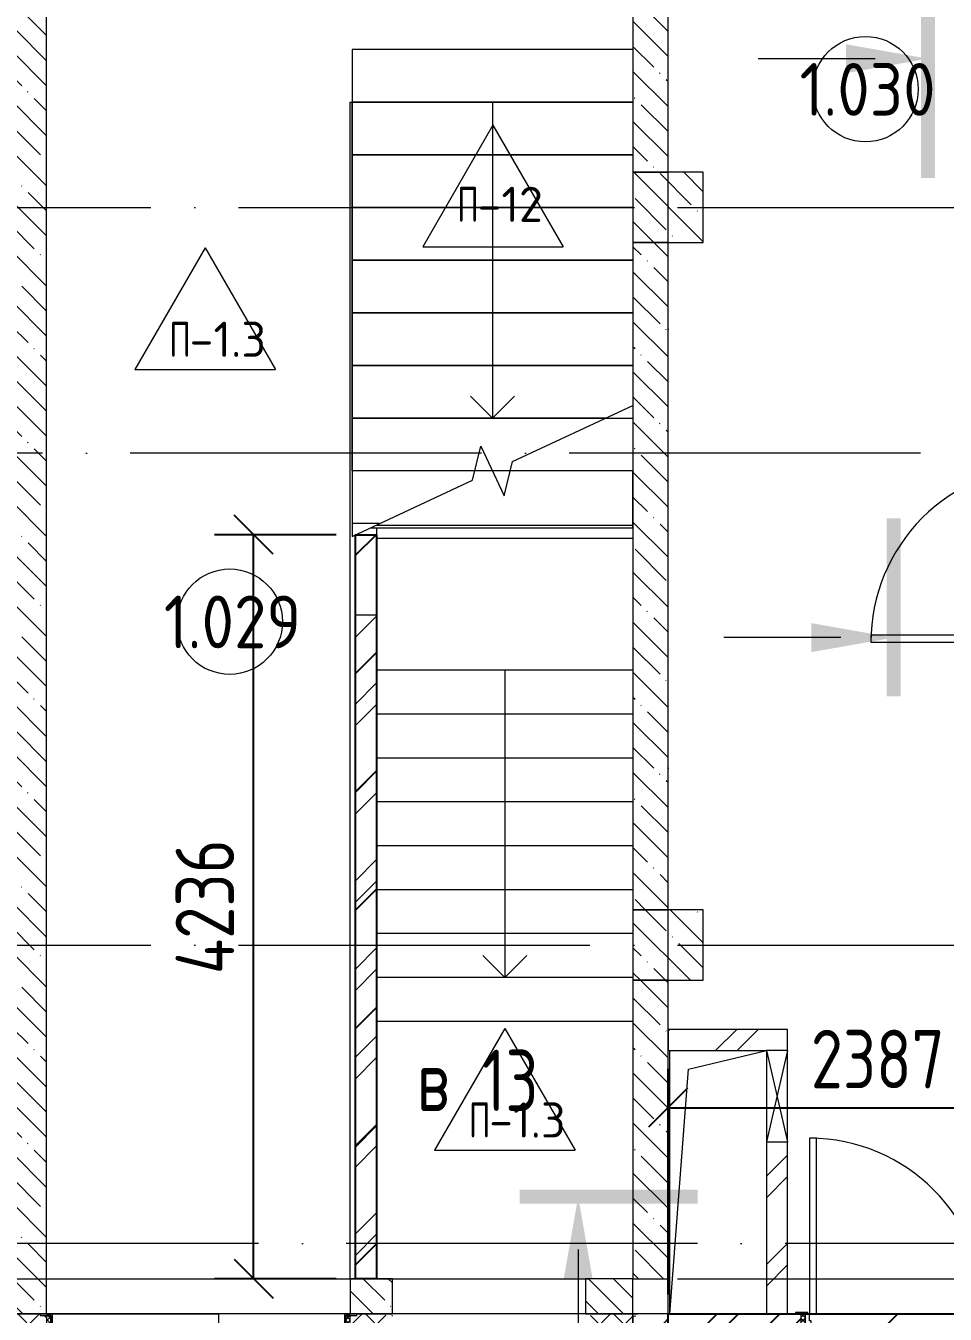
# Model space of a CAD drawing. Header units: millimetres. Extents: x -68946 to 690821, y -552984 to 293768.
# Drawn here: x 113529 to 118766, y 26223 to 33559 of the extents above; entities that cross this region are included whole.
import ezdxf

# ---------------------------------------------------------------- set-up
doc = ezdxf.new("R2010")
doc.units = ezdxf.units.MM
doc.linetypes.add('ADSK_Линия сетки', pattern=[2500, 2000, -250, 0, -250])
doc.linetypes.add('ADSK_Скрыто', pattern=[600, 300, -300])
doc.layers.get('Defpoints').update_dxf_attribs({"color": 250})
for name, color, linetype, lineweight in [('0) блоки', 250, 'Continuous', 25), ('A-AREA-____-IDEN', 250, 'Continuous', 9), ('A-DETL-GENF-OTLN', 250, 'Continuous', 5), ('A-DOOR-____-MCUT', 250, 'Continuous', 5), ('A-DOOR-____-OTLN', 250, 'Continuous', 5), ('A-DOOR-FRAM-MCUT', 250, 'Continuous', 5), ('A-DOOR-FRAM-OTLN', 250, 'Continuous', 5), ('A-FLOR-____-IDEN', 250, 'Continuous', 9), ('A-FLOR-____-OTLN', 250, 'Continuous', 9), ('A-GLAZ-____-OTLN', 250, 'Continuous', 5), ('A-ROOF-___-IDEN', 250, 'Continuous', 9), ('A-ROOF-____-MCUT', 250, 'Continuous', 9), ('A-ROOF-____-OTLN', 250, 'Continuous', 5), ('A-ROOF-FNSH-MCUT', 250, 'Continuous', 9), ('A-WALL-____-MCUT', 250, 'Continuous', 13), ('A-WALL-____-OTLN', 250, 'Continuous', 9), ('A-WALL-____-PATT', 250, 'Continuous', 13), ('G-____-____-SYMB', 250, 'ADSK_Скрыто', 9), ('I-WALL-____-OTLN', 250, 'Continuous', 9), ('S-COLS-____-MCUT', 250, 'Continuous', 25), ('S-COLS-____-OTLN', 250, 'Continuous', 9), ('S-GRID-____-OTLN', 250, 'Continuous', 9), ('S-STRS-____-MBND', 250, 'Continuous', 5), ('S-STRS-____-OTLN', 250, 'Continuous', 5)]:
    doc.layers.add(name, color=color, linetype=linetype, lineweight=lineweight)
doc.styles.add('GOST Common_2', font='', dxfattribs={"width": 0.8, "height": 350})
doc.styles.add('ISOCPEUR_1', font='isocpeur.ttf', dxfattribs={"width": 0.9, "height": 250})
doc.styles.add('ISOCPEUR_2', font='isocpeur.ttf', dxfattribs={"height": 160})
doc.styles.get("Standard").update_dxf_attribs({"font": 'ГОСТ тип А.ttf'})
doc.styles.get('GOST Common_2').set_extended_font_data('GOST Common')
doc.dimstyles.new('А3', dxfattribs={"dimtxt": 333, "dimasz": 222, "dimexe": 222, "dimexo": 111, "dimgap": 111, "dimtad": 1, "dimtoh": 1, "dimdec": 0, "dimrnd": 0.0015, "dimzin": 0, "dimdsep": 46, "dimtxsty": 'Standard', "dimblk": 'OBLIQUE', "dimcen": 0, "dimclrd": 7, "dimclre": 7, "dimclrt": 7, "dimadec": 0, "dimazin": 0, "dimtfac": 1, "dimtdec": 0, "dimtofl": 0, "dimtmove": 0, "dimatfit": 3, "dimfxl": 1, "dimtolj": 1, "dimtzin": 0, "dimarcsym": 0})
pattern_1 = [(45, (12287.9, -0.0006), (-251.4472, 251.4472), []), (45, (12287.9, 381), (-251.4472, 251.4472), [])]
pattern_2 = [(135, (1751.41, 124.685), (-14.14214, -14.14214), []), (225, (1751.41, 124.685), (14.14214, -14.14214), [])]
pattern_3 = [(45, (-371.384, 124.685), (-14.1421, 14.1421), []), (135, (-371.384, 124.685), (-14.1421, -14.1421), [])]
pattern_4 = [(135, (12287.91, -0.0006), (-142.5612, -142.5612), []), (135, (12430.48, -0.0006), (-142.5612, -142.5612), [252.016, -50.403, 3.353, -47.05])]

# ---------------------------------------------------------------- blocks, each defined once
blk = doc.blocks.new('Разрез - Номер вида сзади_3_5 мм-32550532-АР1_Кладочный план 1 этажа С2и3')
at = {"layer": 'G-____-____-SYMB', "linetype": 'Continuous'}
for points in [[(9.798, 0.404), (9.798, -0.394), (-0.333, -0.394), (-0.333, 0.404)], [(2.176, -4.675), (3, 0), (3.824, -4.675)]]:
    blk.add_hatch(color=256, dxfattribs=at).paths.add_polyline_path(points)
at = {"layer": 'G-____-____-SYMB', "linetype": 'Continuous', "lineweight": 20}
blk.add_line((3, -3), (3, -9.663), dxfattribs=at)
blk = doc.blocks.new('Разрез - Номер вида спереди_3_5 мм-32550530-АР1_Кладочный план 1 этажа С2и3')
at = {"layer": 'G-____-____-SYMB', "linetype": 'Continuous'}
for points in [[(9.798, 0.404), (9.798, -0.394), (-0.333, -0.394), (-0.333, 0.404)], [(2.176, -4.675), (3, 0), (3.824, -4.675)]]:
    blk.add_hatch(color=256, dxfattribs=at).paths.add_polyline_path(points)
at = {"layer": 'G-____-____-SYMB', "linetype": 'Continuous', "lineweight": 20}
blk.add_line((3, -3), (3, -9.663), dxfattribs=at)
blk = doc.blocks.new('Дверь_СКБ_1Ст_Внутренняя - Д-8п_1100x2100h_Кабинет директора_ Канцелярия_ Бухгалтерия_ Кабинеты заместителей директора_ Кабинет организатора внеклассной и внешкольной работы-41870816-АР1_Маркировочный план 1 этажа С2и3')
at = {"layer": 'A-DOOR-____-OTLN'}
h = blk.add_hatch(dxfattribs=at)
h.set_pattern_fill('FP_12', color=256, style=0, pattern_type=2)
h.set_pattern_definition(pattern_2)
h.paths.add_polyline_path([(537.5, 60), (537.5, -60), (562.5, -60), (562.5, 60)])
at = {"layer": 'A-DOOR-FRAM-OTLN'}
h = blk.add_hatch(dxfattribs=at)
h.set_pattern_fill('FP_13', color=256, style=0, pattern_type=2)
h.set_pattern_definition(pattern_3)
h.paths.add_polyline_path([(-537.5, -60), (-512.5, -60), (-512.5, 60), (-537.5, 60)])
at = {"layer": 'A-DOOR-____-MCUT'}
for p, q in [((-487.5, 1060), (-487.5, 60)), ((-447.5, 1060), (-487.5, 1060)), ((-447.5, 60), (-447.5, 1060)), ((-487.5, 60), (-447.5, 60))]:
    blk.add_line(p, q, dxfattribs=at)
at = {"layer": 'A-DOOR-____-OTLN'}
blk.add_arc((-487.5, 60), 1000, 360, 90, dxfattribs=at)
at = {"layer": 'A-DOOR-FRAM-MCUT'}
for p, q in [((-497.5, 68), (-567.5, 68)), ((-567.5, 68), (-567.5, 60)), ((-567.5, 60), (-497.5, 60)), ((-512.5, 60), (-537.5, 60)), ((-537.5, 60), (-537.5, -60)), ((-487.5, 60), (-512.5, 60)), ((-512.5, 60), (-512.5, -20)), ((-512.5, -60), (-512.5, 60)), ((-497.5, 60), (-512.5, 60)), ((-512.5, 60), (-512.5, 59)), ((-512.5, 59), (-497.5, 59)), ((-497.5, 60), (-497.5, 68)), ((-497.5, 59), (-497.5, 60)), ((-487.5, 20), (-487.5, 60)), ((-477.5, 20), (-487.5, 20)), ((-477.5, -20), (-477.5, 20)), ((512.5, 20), (502.5, 20)), ((502.5, 20), (502.5, -20)), ((512.5, 60), (512.5, 20)), ((537.5, 60), (512.5, 60)), ((592.5, 68), (522.5, 68)), ((522.5, 68), (522.5, 60)), ((537.5, 60), (522.5, 60)), ((522.5, 60), (522.5, 59)), ((522.5, 60), (592.5, 60)), ((522.5, 59), (537.5, 59)), ((537.5, -20), (537.5, 60)), ((562.5, 60), (537.5, 60)), ((537.5, 60), (537.5, -60)), ((537.5, 59), (537.5, 60)), ((562.5, -60), (562.5, 60)), ((592.5, 60), (592.5, 68)), ((-497.5, -60), (-567.5, -60)), ((-567.5, -60), (-567.5, -68)), ((-567.5, -68), (-497.5, -68)), ((-537.5, -60), (-512.5, -60)), ((-512.5, -20), (-477.5, -20)), ((-497.5, -20), (-512.5, -20)), ((-512.5, -20), (-512.5, -60)), ((-512.5, -60), (-497.5, -60)), ((-497.5, -60), (-497.5, -20)), ((-497.5, -68), (-497.5, -60)), ((502.5, -20), (537.5, -20)), ((537.5, -20), (522.5, -20)), ((522.5, -20), (522.5, -60)), ((522.5, -60), (537.5, -60)), ((592.5, -60), (522.5, -60)), ((522.5, -60), (522.5, -68)), ((522.5, -68), (592.5, -68)), ((537.5, -60), (537.5, -20)), ((537.5, -60), (562.5, -60)), ((592.5, -68), (592.5, -60))]:
    blk.add_line(p, q, dxfattribs=at)
blk = doc.blocks.new('Дверь_СКБ_1Ст_Внутренняя - Д-8п_1100x2100h_Кабинет директора_ Канцелярия_ Бухгалтерия_ Кабинеты заместителей директора_ Кабинет организатора внеклассной и внешкольной работы-V9-АР1_Маркировочный план 1 этажа С2и3')
at = {"layer": 'A-DOOR-____-OTLN'}
h = blk.add_hatch(dxfattribs=at)
h.set_pattern_fill('FP_12', color=256, style=0, pattern_type=2)
h.set_pattern_definition(pattern_2)
h.paths.add_polyline_path([(537.5, -60), (562.5, -60), (562.5, 60), (537.5, 60), (537.5, 57.3)])
at = {"layer": 'A-DOOR-FRAM-OTLN'}
h = blk.add_hatch(dxfattribs=at)
h.set_pattern_fill('FP_13', color=256, style=0, pattern_type=2)
h.set_pattern_definition(pattern_3)
h.paths.add_polyline_path([(-537.5, -60), (-512.5, -60), (-512.5, 60), (-537.5, 60)])
at = {"layer": 'A-DOOR-____-MCUT'}
for p, q in [((-487.5, 1060), (-487.5, 60)), ((-447.5, 1060), (-487.5, 1060)), ((-447.5, 60), (-447.5, 1060)), ((-487.5, 60), (-447.5, 60))]:
    blk.add_line(p, q, dxfattribs=at)
at = {"layer": 'A-DOOR-____-OTLN'}
blk.add_arc((-487.5, 60), 1000, 360, 90, dxfattribs=at)
at = {"layer": 'A-DOOR-FRAM-MCUT'}
for p, q in [((-497.5, 68), (-567.5, 68)), ((-567.5, 68), (-567.5, 60)), ((-567.5, 60), (-497.5, 60)), ((-512.5, 60), (-537.5, 60)), ((-537.5, 60), (-537.5, -60)), ((-487.5, 60), (-512.5, 60)), ((-512.5, 60), (-512.5, -20)), ((-512.5, -60), (-512.5, 60)), ((-497.5, 60), (-512.5, 60)), ((-512.5, 60), (-512.5, 59)), ((-512.5, 59), (-497.5, 59)), ((-497.5, 60), (-497.5, 68)), ((-497.5, 59), (-497.5, 60)), ((-487.5, 20), (-487.5, 60)), ((-477.5, 20), (-487.5, 20)), ((-477.5, -20), (-477.5, 20)), ((512.5, 20), (502.5, 20)), ((502.5, 20), (502.5, -20)), ((512.5, 60), (512.5, 20)), ((537.5, 60), (512.5, 60)), ((592.5, 68), (522.5, 68)), ((522.5, 68), (522.5, 60)), ((537.5, 60), (522.5, 60)), ((522.5, 60), (522.5, 59)), ((522.5, 60), (592.5, 60)), ((522.5, 59), (537.5, 59)), ((537.5, -20), (537.5, 60)), ((562.5, 60), (537.5, 60)), ((537.5, 60), (537.5, -60)), ((537.5, 59), (537.5, 60)), ((562.5, -60), (562.5, 60)), ((592.5, 60), (592.5, 68)), ((-497.5, -60), (-567.5, -60)), ((-567.5, -60), (-567.5, -68)), ((-567.5, -68), (-497.5, -68)), ((-537.5, -60), (-512.5, -60)), ((-512.5, -20), (-477.5, -20)), ((-497.5, -20), (-512.5, -20)), ((-512.5, -20), (-512.5, -60)), ((-512.5, -60), (-497.5, -60)), ((-497.5, -60), (-497.5, -20)), ((-497.5, -68), (-497.5, -60)), ((502.5, -20), (537.5, -20)), ((537.5, -20), (522.5, -20)), ((522.5, -20), (522.5, -60)), ((522.5, -60), (537.5, -60)), ((592.5, -60), (522.5, -60)), ((522.5, -60), (522.5, -68)), ((522.5, -68), (592.5, -68)), ((537.5, -60), (537.5, -20)), ((537.5, -60), (562.5, -60)), ((592.5, -68), (592.5, -60))]:
    blk.add_line(p, q, dxfattribs=at)
blk = doc.blocks.new('_Wn_-As_OpeningMEP_floor__Rectangular - _Wn_-As_OpeningMEP_floor__Rectangular-34705120-АР1_Маркировочный план 1 этажа С2и3')
at = {"layer": 'A-DETL-GENF-OTLN', "lineweight": 5}
for p, q in [((-168.9, 693.9), (275, 800)), ((-275, -700), (-168.9, 693.9))]:
    blk.add_line(p, q, dxfattribs=at)
blk = doc.blocks.new('Дверь_СКБ_2Ст_Наружная - Входная дверь 1730х2300_NCS S 1000-N_ДН-1Л-35116305-АР1_Маркировочный план 1 этажа С2и3')
at = {"layer": 'A-DOOR-____-OTLN'}
h = blk.add_hatch(dxfattribs=at)
h.set_pattern_fill('FP_114', color=256, style=0, pattern_type=2)
h.set_pattern_definition([(135, (1436.41, 199.685), (-14.14214, -14.14214), []), (225, (1436.41, 199.685), (14.14214, -14.14214), [])])
h.paths.add_polyline_path([(884.5, 125), (859.5, 125), (859.5, -125), (884.5, -125), (884.5, 125)])
at = {"layer": 'A-DOOR-FRAM-OTLN'}
h = blk.add_hatch(dxfattribs=at)
h.set_pattern_fill('FP_115', color=256, style=0, pattern_type=2)
h.set_pattern_definition([(45, (-686.384, 199.685), (-14.1421, 14.1421), []), (135, (-686.384, 199.685), (-14.1421, -14.1421), [])])
h.paths.add_polyline_path([(-845.5, 125), (-845.5, -125), (-820.5, -125), (-820.5, 125)])
at = {"layer": 'A-DOOR-____-MCUT'}
for p, q in [((834.5, 1240), (794.5, 1240)), ((794.5, 1240), (794.5, 40)), ((834.5, 40), (834.5, 1240)), ((-795.5, 470), (-795.5, 40)), ((-755.5, 470), (-795.5, 470)), ((-755.5, 40), (-755.5, 470)), ((-795.5, 40), (-755.5, 40)), ((794.5, 40), (834.5, 40))]:
    blk.add_line(p, q, dxfattribs=at)
at = {"layer": 'A-DOOR-____-OTLN'}
for p, q in [((-812.5, 133), (-882.5, 133)), ((-882.5, 133), (-882.5, 125)), ((-882.5, 125), (-820.5, 125)), ((-820.5, 125), (-820.5, 40)), ((-812.5, 40), (-812.5, 133)), ((921.5, 133), (851.5, 133)), ((851.5, 133), (851.5, 40)), ((859.5, 40), (859.5, 125)), ((859.5, 125), (921.5, 125)), ((921.5, 125), (921.5, 133)), ((-820.5, 40), (-812.5, 40)), ((851.5, 40), (859.5, 40)), ((-812.5, -40), (-820.5, -40)), ((-820.5, -40), (-820.5, -125)), ((-812.5, -133), (-812.5, -40)), ((859.5, -40), (851.5, -40)), ((851.5, -40), (851.5, -133)), ((859.5, -125), (859.5, -40)), ((-882.5, -125), (-882.5, -133)), ((-820.5, -125), (-882.5, -125)), ((-882.5, -133), (-812.5, -133)), ((851.5, -133), (921.5, -133)), ((921.5, -125), (859.5, -125)), ((921.5, -133), (921.5, -125))]:
    blk.add_line(p, q, dxfattribs=at)
for centre, radius, start, end in [((834.5, 40), 1200, 90, 180), ((-795.5, 40), 430, 0, 90)]:
    blk.add_arc(centre, radius, start, end, dxfattribs=at)
at = {"layer": 'A-DOOR-FRAM-MCUT'}
for p, q in [((-820.5, 125), (-845.5, 125)), ((-845.5, 125), (-845.5, -125)), ((-820.5, -125), (-820.5, 125)), ((884.5, 125), (859.5, 125)), ((859.5, 125), (859.5, -125)), ((884.5, -125), (884.5, 125)), ((-795.5, 40), (-820.5, 40)), ((-820.5, 40), (-820.5, -40)), ((-795.5, 0), (-795.5, 40)), ((-785.5, 0), (-795.5, 0)), ((-785.5, -40), (-785.5, 0)), ((834.5, 0), (824.5, 0)), ((824.5, 0), (824.5, -40)), ((834.5, 40), (834.5, 0)), ((859.5, 40), (834.5, 40)), ((859.5, -40), (859.5, 40)), ((-820.5, -40), (-785.5, -40)), ((824.5, -40), (859.5, -40)), ((-845.5, -125), (-820.5, -125)), ((859.5, -125), (884.5, -125))]:
    blk.add_line(p, q, dxfattribs=at)
blk = doc.blocks.new('_Wn_-As_OpeningMEP_wall__Rectangular - _Wn_-As_OpeningMEP_wall__Rectangular-40873427-АР1_Маркировочный план 1 этажа С2и3')
at = {"layer": 'A-DETL-GENF-OTLN', "lineweight": 5}
for p, q in [((260, -60), (-260, 60)), ((260, 60), (-260, -60)), ((-260, 60), (-260, -60)), ((260, 60), (-260, 60)), ((-260, 60), (-260, -60)), ((260, -60), (260, 60)), ((260, -60), (260, 60)), ((-260, -60), (260, -60))]:
    blk.add_line(p, q, dxfattribs=at)
blk = doc.blocks.new('AAR_СКБ_Марка_Помещения_мал - Номер-28977439-АР1_Маркировочный план 1 этажа С2и3')
at = {"layer": 'A-AREA-____-IDEN'}
blk.add_circle((-0.028, 0), 3, dxfattribs=at)
blk = doc.blocks.new('AAR_СКБ_Марка_Перекрытия - Марка пола-17325028-АР1_Маркировочный план 1 этажа С2и3')
at = {"layer": 'A-FLOR-____-IDEN'}
for p, q in [((0, 6.932), (-4.002, 0)), ((0, 6.932), (4.002, 0)), ((-4.002, 0), (4.002, 0))]:
    blk.add_line(p, q, dxfattribs=at)
blk = doc.blocks.new('ADSK_Марка_отделка-ступеней - Типоразмер_ADSK_Марка-39154903-АР1_Маркировочный план 1 этажа С2и3')
at = {"layer": 'A-ROOF-___-IDEN'}
for p, q in [((0, 6.225), (-4.002, -0.707)), ((0, 6.225), (4.002, -0.707)), ((-4.002, -0.707), (4.002, -0.707))]:
    blk.add_line(p, q, dxfattribs=at)
blk = doc.blocks.new('_Oblique')
at = {"color": 0, "linetype": 'ByBlock', "lineweight": -2}
blk.add_line((-0.5, -0.5), (0.5, 0.5), dxfattribs=at)
blk = doc.blocks.new('*D5445')
at = {"color": 7, "lineweight": -2, "transparency": 16777216}
for p, q in [((115296.9, 30661.3), (114605.2, 30661.3)), ((114827.2, 26425), (114827.2, 30661.3)), ((115296.9, 26425), (114605.2, 26425))]:
    blk.add_line(p, q, dxfattribs=at)
at = {"layer": 'Defpoints', "color": 0, "lineweight": 30, "transparency": 16777216}
for p in [(114827.2, 30661.3), (115407.9, 30661.3), (115407.9, 26425)]:
    blk.add_point(p, dxfattribs=at)
at = {"color": 7, "lineweight": -2, "transparency": 16777216, "xscale": 222, "yscale": 222, "zscale": 222}
for p, rotation in [((114827.2, 30661.3), 90), ((114827.2, 26425), 270)]:
    blk.add_blockref('_Oblique', p, dxfattribs=dict(at, rotation=rotation))
at = {"color": 7, "transparency": 16777216, "insert": (114549.7, 28543.1), "char_height": 333, "attachment_point": 5, "rotation": 90}
blk.add_mtext('\\A1;4236', dxfattribs=at)
blk = doc.blocks.new('*D5446')
at = {"color": 7, "lineweight": -2, "transparency": 16777216}
for p, q in [((117187.9, 26336), (117187.9, 27620.3)), ((119575.2, 26336), (119575.2, 27620.3)), ((117187.9, 27398.3), (119575.2, 27398.3))]:
    blk.add_line(p, q, dxfattribs=at)
at = {"layer": 'Defpoints', "color": 0, "lineweight": 30, "transparency": 16777216}
for p in [(119575.2, 27398.3), (117187.9, 26225), (119575.2, 26225)]:
    blk.add_point(p, dxfattribs=at)
at = {"color": 7, "lineweight": -2, "transparency": 16777216, "xscale": 222, "yscale": 222, "zscale": 222, "rotation": 180}
blk.add_blockref('_Oblique', (117187.9, 27398.3), dxfattribs=at)
at = {"color": 7, "lineweight": -2, "transparency": 16777216, "xscale": 222, "yscale": 222, "zscale": 222}
blk.add_blockref('_Oblique', (119575.2, 27398.3), dxfattribs=at)
at = {"color": 7, "transparency": 16777216, "insert": (118381.6, 27675.8), "char_height": 333, "attachment_point": 5}
blk.add_mtext('\\A1;2387', dxfattribs=at)

msp = doc.modelspace()

# ---------------------------------------------------------------- hatches: boundary and pattern name
at = {"layer": '0) блоки'}
h = msp.add_hatch(dxfattribs=at)
h.set_pattern_fill('ANSI31', color=256, scale=150)
h.paths.add_polyline_path([(115527.9144, 26425), (115407.9144, 26425), (115407.9144, 30661.2794), (115527.9144, 30661.2794)])
h = msp.add_hatch(dxfattribs=at)
h.set_pattern_fill('FP_4', color=256, style=0, pattern_type=2)
h.set_pattern_definition(pattern_1)
h.paths.add_polyline_path([(123662.9138, 26105), (125687.9144, 26105), (125687.9144, 26225), (119042.9138, 26225), (119042.9138, 26105), (123629.6001, 26105)])
h.paths.add_polyline_path([(117391.1526, 26105), (117942.9138, 26105), (117942.9138, 26225), (117187.8919, 26225), (117187.8919, 26105), (117203.3127, 26105)])
h.paths.add_polyline_path([(121517.9138, 26145), (120037.9138, 26145), (120037.9138, 26215), (121587.9138, 26215), (121587.9138, 26145)])
h = msp.add_hatch(dxfattribs=at)
h.set_pattern_fill('ANSI31', color=256, scale=150)
h.paths.add_polyline_path([(117187.8919, 26225), (119575.2495, 26225), (119575.2495, 26105), (117187.8919, 26105)])
at = {"layer": 'A-WALL-____-PATT', "lineweight": 15, "true_color": 0x000000}
h = msp.add_hatch(dxfattribs=at)
h.set_pattern_fill('FP_1', color=18, style=0, pattern_type=2)
h.set_pattern_definition(pattern_4)
h.paths.add_polyline_path([(113647.9138, 26225), (113647.9138, 33835), (113447.9138, 33835), (113447.9138, 26225.0597), (113647.8919, 26225.0455)])
h.paths.add_polyline_path([(113647.9138, 35475), (113647.9138, 36099.9994), (113447.9138, 36099.9994), (113447.9138, 35475)])
h = msp.add_hatch(dxfattribs=at)
h.set_pattern_fill('FP_1', color=18, style=0, pattern_type=2)
h.set_pattern_definition(pattern_4)
h.paths.add_polyline_path([(117012.8925, 26425), (117187.9144, 26425), (117187.9144, 28124.9994), (116987.9144, 28124.9994), (116987.9144, 26425), (117009.8929, 26425)])
h.paths.add_polyline_path([(116987.9144, 28524.9994), (117187.9144, 28524.9994), (117187.9144, 32324.9994), (116987.9144, 32324.9994), (116987.9144, 29309.4397)])
h.paths.add_polyline_path([(116987.9144, 32724.9994), (117187.9144, 32724.9994), (117187.9144, 35574.9994), (116987.9165, 35574.9702), (116987.9144, 32862.996)])
h.paths.add_polyline_path([(116987.9144, 35974.9994), (117187.9144, 35974.9994), (117187.9144, 36099.9994), (116987.9144, 36099.9994)])
h = msp.add_hatch(dxfattribs=at)
h.set_pattern_fill('FP_4', color=18, style=0, pattern_type=2)
h.set_pattern_definition(pattern_1)
h.paths.add_polyline_path([(115527.9144, 26425), (115527.9138, 30202.7858), (115407.9144, 30202.7858), (115407.9144, 26425)])
h = msp.add_hatch(dxfattribs=at)
h.set_pattern_fill('FP_4', color=18, style=0, pattern_type=2)
h.set_pattern_definition(pattern_1)
h.paths.add_polyline_path([(117747.8925, 27725), (117867.8925, 27725), (117867.8925, 27845), (117187.9144, 27845), (117187.9144, 27725), (117197.8925, 27725)])
h = msp.add_hatch(dxfattribs=at)
h.set_pattern_fill('FP_4', color=18, style=0, pattern_type=2)
h.set_pattern_definition(pattern_1)
h.paths.add_polyline_path([(117867.8925, 26225), (117867.8925, 27205), (117747.8925, 27205), (117747.8925, 26225)])
h = msp.add_hatch(dxfattribs=at)
h.set_pattern_fill('FP_1', color=18, style=0, pattern_type=2)
h.set_pattern_definition(pattern_4)
h.paths.add_polyline_path([(116987.9144, 26225), (116987.9144, 26425), (116717.8919, 26425), (116717.9516, 26225), (116987.8919, 26225)])
h.paths.add_polyline_path([(115617.8919, 26225), (115617.8919, 26425), (115377.8919, 26425), (115377.945, 26225)])
h = msp.add_hatch(dxfattribs=at)
h.set_pattern_fill('FP_52', color=18, style=0, pattern_type=2)
h.set_pattern_definition([(45, (12287.91, -0.0006), (-70.71068, 70.71068), []), (135, (12287.91, -0.0006), (-70.71068, -70.71068), [])])
h.paths.add_polyline_path([(116717.9144, 26125.0597), (116987.8919, 26125.0597), (116987.8548, 26225), (116717.8919, 26225), (116717.8919, 26223.0597), (116754.8919, 26223.0597), (116754.8919, 26215.0597), (116717.8919, 26215.0597), (116717.8919, 26125.0597)])
h.paths.add_polyline_path([(115377.8919, 26125.0597), (115617.8919, 26125.0597), (115617.8919, 26215.0597), (115580.8919, 26215.0597), (115580.8919, 26223.0597), (115617.8919, 26223.0597), (115617.8203, 26225), (115377.8919, 26225), (115377.8919, 26223.0597), (115414.8919, 26223.0597), (115414.8919, 26215.0597), (115377.8919, 26215.0597), (115377.8919, 26135.5435)])
h.paths.add_polyline_path([(113647.8919, 26125.0597), (113647.8919, 26215.0597), (113610.8919, 26215.0597), (113610.8919, 26223.0597), (113647.8919, 26223.0597), (113647.8851, 26225.0597), (112437.9138, 26225), (112437.9138, 26125.0597), (113447.9138, 26125.0597)])
h.paths.add_polyline_path([(107138.9863, 26125.0597), (107637.9138, 26125.0597), (107637.3768, 26225), (106737.9138, 26225), (106737.9138, 26125.0597)])
h.paths.add_polyline_path([(109737.9138, 26125.0597), (109737.9138, 26225.0597), (108537.9138, 26225), (108537.9138, 26125.0597)])
h.paths.add_polyline_path([(110637.9138, 26125.0597), (111537.9138, 26125.0597), (111537.3768, 26225), (110637.9138, 26225), (110637.9138, 26187.1895)])
h.paths.add_polyline_path([(105772.0308, 26125.0597), (105837.9138, 26125.0597), (105837.1978, 26225), (104637.9138, 26225), (104637.9138, 26125.0597), (105699.7438, 26125.0597)])
h.paths.add_polyline_path([(103038.1198, 26125.0597), (103737.9138, 26125.0597), (103737.3768, 26225), (102837.9138, 26225), (102837.9138, 26125.0597)])
h.paths.add_polyline_path([(101671.1643, 26125.0597), (101937.9138, 26125.0597), (101937.1978, 26225), (100737.9138, 26225), (100737.9138, 26125.0597), (101137.8919, 26125.0597)])
h.paths.add_polyline_path([(98937.9138, 26125.0597), (99837.9138, 26125.0597), (99837.3768, 26225), (98937.9138, 26225)])
h.paths.add_polyline_path([(97570.2978, 26125.0597), (98037.9138, 26125.0597), (98037.9138, 26225), (96537.9138, 26225), (96537.9138, 26125.0597)])
h.paths.add_polyline_path([(93837.9138, 26125.0597), (93836.9293, 26225), (92187.8919, 26224.9994), (92187.8919, 26125.0597), (93469.4313, 26125.0597)])
h.paths.add_polyline_path([(95437.8919, 26125.0597), (95637.9138, 26125.0597), (95637.9138, 26225.0597), (94737.9138, 26225), (94737.9138, 26125.0597), (94836.3868, 26125.0597)])
h.paths.add_polyline_path([(88001.6092, 26125.0597), (88137.8919, 26125.0597), (88137.5273, 26225), (87757.9138, 26225), (87757.9138, 26125.0597)])
h.paths.add_polyline_path([(86487.9138, 26125.0597), (87157.9138, 26125.0597), (87157.9138, 26224.9994), (86487.9138, 26225)])
h = msp.add_hatch(dxfattribs=at)
h.set_pattern_fill('FP_3', color=18, style=0, pattern_type=2)
h.set_pattern_definition([(50, (12287.9, -0.0006), (364.3679, -31.8783), [38.1, -419.1]), (355, (12287.9, -0.0006), (-70.4859, 382.1133), [30.48, -335.28]), (100.451, (12318.28, -2.66), (293.885, 350.2334), [32.38, -356.18]), (46.184, (12287.9, 101.6), (542.1585, -84.0858), [57.15, -628.65]), (96.636, (12333.1, 94.6), (474.805, 494.8554), [48.57, -534.27]), (351.184, (12287.9, 101.6), (474.8102, 494.85), [45.72, -502.92]), (21, (12338.7, 76.2), (303.2285, -204.5305), [38.1, -419.1]), (326, (12338.7, 76.2), (123.6039, 368.376), [30.48, -335.28]), (71.451, (12364, 59.16), (426.8341, 163.8427), [32.38, -356.18]), (37.5, (12287.91, -0.0006), (6.17665, 169.11015), [16.764, -314.452, 16.764, -323.596, -336.55]), (37.5, (12287.91, -0.0006), (6.17665, 169.11015), [-671.576, 16.764, -319.786]), (7.5, (12287.91, -0.0006), (133.63888, 200.3615), [16.764, -177.292, 16.764, -306.832, -128.27]), (7.5, (12287.91, -0.0006), (133.63888, 200.3615), [-517.652, 16.764, -111.506]), (327.5, (12174.63, -0.0006), (271.18182, -11.45836), [16.764, -110.236, 16.764, -379.476, -525.78]), (327.5, (12174.63, -0.0006), (271.18182, -11.45836), [-523.24, 16.764, -509.016]), (317.5, (12123.83, -0.0006), (296.2585, 50.85285), [16.764, -148.336, 16.764, -246.38, -373.38]), (317.5, (12123.83, -0.0006), (296.2585, 50.85285), [-428.244, 16.764, -356.616])])
h.paths.add_polyline_path([(116987.9144, 19424.9994), (117187.8919, 19424.9994), (117187.8919, 19725), (116987.8919, 19725), (116987.9069, 19425.0219)])
h.paths.add_polyline_path([(117012.8925, 20625), (117187.8919, 20625), (117187.8919, 21525), (116987.8919, 21525), (116987.9144, 20625)])
h.paths.add_polyline_path([(116987.8919, 22824.9994), (117187.8919, 22824.9994), (117187.8919, 26225), (116987.8919, 26225), (116987.8919, 22925)])
at = {"layer": 'S-COLS-____-OTLN', "lineweight": 5, "true_color": 0x000000}
h = msp.add_hatch(dxfattribs=at)
h.set_pattern_fill('FP_1', color=18, style=0, pattern_type=2)
h.set_pattern_definition(pattern_4)
h.paths.add_polyline_path([(116987.8919, 32324.9994), (117387.8919, 32324.9994), (117387.8919, 32724.9994), (116987.8919, 32724.9994), (116987.8919, 32524.9994)])
h = msp.add_hatch(dxfattribs=at)
h.set_pattern_fill('FP_1', color=18, style=0, pattern_type=2)
h.set_pattern_definition(pattern_4)
h.paths.add_polyline_path([(117187.9144, 28124.9994), (117387.8919, 28124.9994), (117387.8919, 28524.9994), (116987.8919, 28524.9994), (116987.9144, 28124.9994), (117166.864, 28124.9994)])

# ---------------------------------------------------------------- linework, layer by layer
at = {"layer": '0) блоки'}
for points in [[(115527.9144, 26425), (115407.9144, 26425), (115407.9144, 30661.2794), (115527.9144, 30661.2794)], [(117187.8919, 26225), (119575.2495, 26225), (119575.2495, 26105), (117187.8919, 26105)]]:
    msp.add_lwpolyline(points, close=True, dxfattribs=at)
at = {"layer": 'A-FLOR-____-OTLN', "color": 18, "lineweight": 5, "true_color": 0x000000}
for p, q in [((115377.8919, 26425), (115377.8919, 33124.9994)), ((115377.8919, 33124.9994), (115387.9144, 33124.9994)), ((116987.9144, 27890), (115527.9144, 27890)), ((117197.8925, 26225), (117197.8925, 27725)), ((113647.9138, 26425), (113647.9138, 26425)), ((116987.9144, 26225.0597), (117012.8925, 26225.0597)), ((118992.9138, 26225), (118032.9138, 26225))]:
    msp.add_line(p, q, dxfattribs=at)
at = {"layer": 'A-ROOF-____-MCUT', "color": 18, "lineweight": 13, "true_color": 0x000000}
for p, q in [((115490.9497, 30699.9994), (116987.9144, 30699.9994)), ((115525.2618, 30715.9994), (116987.9144, 30715.9994)), ((116987.9144, 30699.9994), (116987.9144, 30715.9994))]:
    msp.add_line(p, q, dxfattribs=at)
at = {"layer": 'A-ROOF-____-OTLN', "color": 18, "true_color": 0x000000}
for p, q in [((115387.9144, 31024.9994), (115387.9144, 33124.9994)), ((115387.9144, 33124.9994), (116987.9144, 33124.9994)), ((115387.9144, 32824.9994), (116987.9144, 32824.9994)), ((115387.9144, 32524.9994), (116987.8919, 32524.9994)), ((115387.9144, 32224.9994), (116987.9144, 32224.9994)), ((115387.9144, 31924.9994), (116987.9144, 31924.9994)), ((115387.9144, 31624.9994), (116987.9144, 31624.9994)), ((115387.9144, 31324.9994), (116987.9144, 31324.9994))]:
    msp.add_line(p, q, dxfattribs=at)
at = {"layer": 'A-ROOF-FNSH-MCUT', "color": 18, "lineweight": 5, "true_color": 0x000000}
for p, q in [((115387.9144, 31024.9994), (115387.9144, 30724.9994)), ((116987.9144, 31024.9994), (115387.9144, 31024.9994)), ((116987.9144, 30715.9994), (116987.9144, 31024.9994))]:
    msp.add_line(p, q, dxfattribs=at)
at = {"layer": 'A-WALL-____-MCUT', "color": 18, "lineweight": 15, "true_color": 0x000000}
for p, q in [((116987.9144, 35574.9994), (116987.9144, 32724.9994)), ((117187.9144, 32724.9994), (117187.9144, 35574.9994)), ((113647.9138, 26225), (113647.9138, 33805)), ((116987.9144, 32724.9994), (117187.9144, 32724.9994)), ((116987.9144, 32324.9994), (116987.9144, 28524.9994)), ((117187.9144, 32324.9994), (116987.9144, 32324.9994)), ((117187.9144, 28524.9994), (117187.9144, 32324.9994)), ((115407.9144, 30202.7858), (115407.9144, 26425)), ((115527.9144, 30202.7858), (115407.9144, 30202.7858)), ((115527.9144, 26425), (115527.9144, 30202.7858)), ((116987.9144, 28524.9994), (117187.9144, 28524.9994)), ((116987.9144, 28124.9994), (116987.9144, 26425)), ((117187.9144, 28124.9994), (116987.9144, 28124.9994)), ((117187.9144, 27845), (117187.9144, 28124.9994)), ((117867.8925, 27845), (117187.9144, 27845)), ((117187.9144, 27845), (117187.9144, 27725)), ((117867.8925, 27725), (117867.8925, 27845)), ((117187.9144, 27725), (117747.8925, 27725)), ((117187.9144, 26425), (117187.9144, 27725)), ((117747.8925, 27205), (117747.8925, 26225)), ((117867.8925, 26225), (117867.8925, 27205)), ((115407.9144, 26425), (115377.8919, 26425)), ((115377.8919, 26425), (115377.8919, 26225)), ((115407.9144, 26425), (115527.9144, 26425)), ((115617.8919, 26425), (115527.9144, 26425)), ((115617.8919, 26225), (115617.8919, 26425)), ((116987.9144, 26425), (116717.8919, 26425)), ((116717.8919, 26425), (116717.8919, 26225)), ((116987.9144, 26225), (116987.9144, 26425)), ((116987.9144, 26425), (117187.9144, 26425)), ((113647.8919, 26225.0597), (112437.9138, 26225.0597)), ((113447.9138, 26225), (113647.9138, 26225)), ((113647.8919, 26223.0597), (113647.8919, 26225.0597)), ((115617.8919, 26225.0597), (115377.8919, 26225.0597)), ((115377.8919, 26225), (115377.8919, 26223.0597)), ((115377.8919, 26225), (115617.8919, 26225)), ((115617.8919, 26223.0597), (115617.8919, 26225)), ((116987.9144, 26225.0597), (116717.8919, 26225.0597)), ((116717.8919, 26225), (116717.8919, 26223.0597)), ((116717.8919, 26225), (116987.9144, 26225)), ((116987.8919, 26225), (116987.8919, 22824.9994)), ((117747.8925, 26225), (116987.8919, 26225)), ((116987.9144, 26125.0597), (116987.9144, 26225)), ((117187.8919, 26225), (117187.8919, 22824.9994)), ((117912.9138, 26225), (117867.8925, 26225))]:
    msp.add_line(p, q, dxfattribs=at)
at = {"layer": 'A-WALL-____-OTLN', "color": 18, "lineweight": 5, "true_color": 0x000000}
for p in [(113647.8919, 26225.0597), (114629.0741, 25955.0597)]:
    msp.add_line(p, (114629.0741, 26225.0597), dxfattribs=at)
at = {"layer": 'I-WALL-____-OTLN', "color": 18, "lineweight": 15, "true_color": 0x000000}
for p, q in [((115527.9144, 30699.9994), (115527.9144, 30202.7858)), ((115407.9144, 30202.7858), (115407.9144, 30661.2794)), ((113647.9138, 26425), (115377.8919, 26425)), ((115617.8919, 26425), (116717.8919, 26425)), ((115377.8919, 26225), (113647.9138, 26225)), ((116717.8919, 26225), (115617.8919, 26225))]:
    msp.add_line(p, q, dxfattribs=at)
at = {"layer": 'S-COLS-____-MCUT', "color": 18, "lineweight": 5, "true_color": 0x000000}
for p, q in [((116987.8919, 32724.9994), (116987.8919, 32324.9994)), ((117387.8919, 32724.9994), (117187.9144, 32724.9994)), ((117387.8919, 32324.9994), (117387.8919, 32724.9994)), ((117187.9144, 32324.9994), (117387.8919, 32324.9994)), ((116987.8919, 28524.9994), (116987.8919, 28124.9994)), ((117387.8919, 28524.9994), (117187.9144, 28524.9994)), ((117387.8919, 28124.9994), (117387.8919, 28524.9994)), ((117187.9144, 28124.9994), (117387.8919, 28124.9994))]:
    msp.add_line(p, q, dxfattribs=at)
at = {"layer": 'S-COLS-____-OTLN', "color": 18, "lineweight": 5, "true_color": 0x000000}
for p, q in [((117187.9144, 32724.9994), (116987.8919, 32724.9994)), ((116987.8919, 32324.9994), (117187.9144, 32324.9994)), ((117187.9144, 28524.9994), (116987.8919, 28524.9994)), ((116987.8919, 28124.9994), (117187.9144, 28124.9994))]:
    msp.add_line(p, q, dxfattribs=at)
at = {"layer": 'S-GRID-____-OTLN', "color": 18, "linetype": 'ADSK_Линия сетки', "true_color": 0x000000}
for p, q in [((117187.9138, -2919.5356), (117187.9138, 61063.6538)), ((77240.3519, 32525), (168626.8279, 32525)), ((168626.8279, 31125), (111607.9138, 31125)), ((77240.3519, 28325), (168626.8279, 28325)), ((167356.8279, 26625), (111607.9138, 26625)), ((77240.3519, 26425), (168626.8279, 26425))]:
    msp.add_line(p, q, dxfattribs=at)
at = {"layer": 'S-STRS-____-MBND', "color": 18, "true_color": 0x000000}
for p, q in [((116301.2029, 31077.8267), (116987.9144, 31398.0455)), ((116074.626, 30972.1721), (116121.8803, 31166.61)), ((116121.8803, 31166.61), (116253.9485, 30883.3888)), ((116253.9485, 30883.3888), (116301.2029, 31077.8267)), ((115387.9144, 30651.9533), (116074.626, 30972.1721))]:
    msp.add_line(p, q, dxfattribs=at)
at = {"layer": 'S-STRS-____-OTLN', "color": 18, "true_color": 0x000000}
for p, q in [((116987.9144, 33424.9994), (115387.9144, 33424.9994)), ((115387.9144, 33424.9994), (115387.9144, 33124.9994)), ((115387.9144, 33124.9994), (115387.9144, 32824.9994)), ((116987.9144, 33124.9994), (115387.9144, 33124.9994)), ((116987.9144, 33124.9994), (115387.9144, 33124.9994)), ((115387.9144, 32824.9994), (115387.9144, 32524.9994)), ((116987.9144, 32824.9994), (115387.9144, 32824.9994)), ((116987.9144, 32824.9994), (115387.9144, 32824.9994)), ((115387.9144, 32524.9994), (115387.9144, 32224.9994)), ((116987.8919, 32524.9994), (115387.9144, 32524.9994)), ((116987.8919, 32524.9994), (115387.9144, 32524.9994)), ((115387.9144, 32224.9994), (115387.9144, 31924.9994)), ((116987.9144, 32224.9994), (115387.9144, 32224.9994)), ((116987.9144, 32224.9994), (115387.9144, 32224.9994)), ((115387.9144, 31924.9994), (115387.9144, 31624.9994)), ((116987.9144, 31924.9994), (115387.9144, 31924.9994)), ((116987.9144, 31924.9994), (115387.9144, 31924.9994)), ((115387.9144, 31624.9994), (115387.9144, 31324.9994)), ((116987.9144, 31624.9994), (115387.9144, 31624.9994)), ((116987.9144, 31624.9994), (115387.9144, 31624.9994)), ((115387.9144, 31324.9994), (115387.9144, 31024.9994)), ((116831.2665, 31324.9994), (115387.9144, 31324.9994)), ((116831.2665, 31324.9994), (115387.9144, 31324.9994)), ((115387.9144, 31024.9994), (115387.9144, 30724.9994)), ((116087.4646, 31024.9994), (115387.9144, 31024.9994)), ((116087.4646, 31024.9994), (115387.9144, 31024.9994)), ((116288.3643, 31024.9994), (116187.9144, 31024.9994)), ((116288.3643, 31024.9994), (116187.9144, 31024.9994)), ((115387.9144, 30724.9994), (115387.9144, 30651.9533)), ((115544.5624, 30724.9994), (115387.9144, 30724.9994)), ((115544.5624, 30724.9994), (115387.9144, 30724.9994)), ((116987.9138, 30640), (115527.9144, 30640)), ((116987.9138, 29890), (115527.9144, 29890)), ((116987.9138, 29890), (115527.9144, 29890)), ((116987.9138, 29640), (115527.9144, 29640)), ((116987.9138, 29640), (115527.9144, 29640)), ((116987.9138, 29390), (115527.9144, 29390)), ((116987.9138, 29390), (115527.9144, 29390)), ((116987.9138, 29140), (115527.9144, 29140)), ((116987.9138, 29140), (115527.9144, 29140)), ((116987.9138, 28890), (115527.9144, 28890)), ((116987.9138, 28890), (115527.9144, 28890)), ((116987.9138, 28640), (115527.9144, 28640)), ((116987.9138, 28640), (115527.9144, 28640)), ((116987.8919, 28390), (115527.9144, 28390)), ((116987.8919, 28390), (115527.9144, 28390)), ((116987.8919, 28140), (115527.9144, 28140)), ((116987.8919, 28140), (115527.9144, 28140))]:
    msp.add_line(p, q, dxfattribs=at)
at = {"layer": 'S-STRS-____-OTLN', "color": 18, "lineweight": 9, "true_color": 0x000000}
for p, q in [((116187.9144, 33124.9994), (116187.9144, 32824.9994)), ((116187.9144, 32824.9994), (116187.9144, 32524.9994)), ((116187.9144, 32524.9994), (116187.9144, 32224.9994)), ((116187.9144, 32224.9994), (116187.9144, 31924.9994)), ((116187.9144, 31924.9994), (116187.9144, 31624.9994)), ((116187.9144, 31624.9994), (116187.9144, 31324.9994)), ((116187.9144, 31324.9994), (116062.9144, 31449.9994)), ((116187.9144, 31324.9994), (116312.9144, 31449.9994)), ((116257.9144, 29890), (116257.9144, 29640)), ((116257.9144, 29640), (116257.9144, 29390)), ((116257.9144, 29390), (116257.9144, 29140)), ((116257.9144, 29140), (116257.9144, 28890)), ((116257.9144, 28890), (116257.9144, 28640)), ((116257.9144, 28640), (116257.9144, 28390)), ((116257.9144, 28390), (116257.9144, 28140)), ((116257.9144, 28140), (116132.9144, 28265)), ((116257.9144, 28140), (116382.9144, 28265))]:
    msp.add_line(p, q, dxfattribs=at)

# ---------------------------------------------------------------- block references
at = {"layer": 'A-AREA-____-IDEN', "color": 18, "true_color": 0x000000, "xscale": 99.99999999999993, "yscale": 99.99999999999993, "zscale": 99.99999999999993}
for p in [(118314.9747, 33198.4896), (114693.9451, 30166.3346)]:
    msp.add_blockref('AAR_СКБ_Марка_Помещения_мал - Номер-28977439-АР1_Маркировочный план 1 этажа С2и3', p, dxfattribs=at)
at = {"layer": 'A-DOOR-____-OTLN', "color": 18, "true_color": 0x000000}
for name, p, rotation in [('Дверь_СКБ_1Ст_Внутренняя - Д-8п_1100x2100h_Кабинет директора_ Канцелярия_ Бухгалтерия_ Кабинеты заместителей директора_ Кабинет организатора внеклассной и внешкольной работы-41870816-АР1_Маркировочный план 1 этажа С2и3', (119402.9138, 30537.4994), 90), ('Дверь_СКБ_2Ст_Наружная - Входная дверь 1730х2300_NCS S 1000-N_ДН-1Л-35116305-АР1_Маркировочный план 1 этажа С2и3', (114532.3919, 26090.0597), 180)]:
    msp.add_blockref(name, p, dxfattribs=dict(at, rotation=rotation))
msp.add_blockref('Дверь_СКБ_1Ст_Внутренняя - Д-8п_1100x2100h_Кабинет директора_ Канцелярия_ Бухгалтерия_ Кабинеты заместителей директора_ Кабинет организатора внеклассной и внешкольной работы-V9-АР1_Маркировочный план 1 этажа С2и3', (118480.4138, 26165), dxfattribs=at)
at = {"layer": 'A-FLOR-____-IDEN', "color": 18, "true_color": 0x000000, "xscale": 99.99999999999993, "yscale": 99.99999999999993, "zscale": 99.99999999999993}
for p in [(114551.7137, 31602.6574), (116257.9141, 27157.5)]:
    msp.add_blockref('AAR_СКБ_Марка_Перекрытия - Марка пола-17325028-АР1_Маркировочный план 1 этажа С2и3', p, dxfattribs=at)
at = {"layer": 'A-GLAZ-____-OTLN', "color": 18, "true_color": 0x000000}
msp.add_blockref('_Wn_-As_OpeningMEP_floor__Rectangular - _Wn_-As_OpeningMEP_floor__Rectangular-34705120-АР1_Маркировочный план 1 этажа С2и3', (117472.8925, 26925), dxfattribs=at)
at = {"layer": 'A-GLAZ-____-OTLN', "color": 18, "true_color": 0x000000, "rotation": 90}
msp.add_blockref('_Wn_-As_OpeningMEP_wall__Rectangular - _Wn_-As_OpeningMEP_wall__Rectangular-40873427-АР1_Маркировочный план 1 этажа С2и3', (117807.8925, 27465), dxfattribs=at)
at = {"layer": 'A-ROOF-___-IDEN', "color": 18, "true_color": 0x000000, "xscale": 99.99999999999993, "yscale": 99.99999999999993, "zscale": 99.99999999999993}
msp.add_blockref('ADSK_Марка_отделка-ступеней - Типоразмер_ADSK_Марка-39154903-АР1_Маркировочный план 1 этажа С2и3', (116190.3125, 32371.4511), dxfattribs=at)
at = {"layer": 'G-____-____-SYMB', "linetype": 'Continuous', "xscale": 99.99999999999993, "yscale": 99.99999999999993, "zscale": 99.99999999999993, "rotation": 269.9999999999996}
msp.add_blockref('Разрез - Номер вида сзади_3_5 мм-32550532-АР1_Кладочный план 1 этажа С2и3', (118667.8535, 33671.8207), dxfattribs=at)
at = {"layer": 'G-____-____-SYMB', "linetype": 'Continuous', "lineweight": 40, "extrusion": (0, 0, -1), "xscale": 99.99999999999993, "yscale": 99.99999999999993, "zscale": 99.99999999999993, "rotation": 90.00000000000053}
msp.add_blockref('Разрез - Номер вида спереди_3_5 мм-32550530-АР1_Кладочный план 1 этажа С2и3', (-118472.0922, 29775.5056), dxfattribs=at)
at = {"layer": 'G-____-____-SYMB', "linetype": 'Continuous', "xscale": 99.99999999999993, "yscale": 99.99999999999993, "zscale": 99.99999999999993}
msp.add_blockref('Разрез - Номер вида сзади_3_5 мм-32550532-АР1_Кладочный план 1 этажа С2и3', (116375.733, 26892.0179), dxfattribs=at)

# ---------------------------------------------------------------- texts
at = {"layer": 'A-AREA-____-IDEN', "color": 18, "true_color": 0x000000, "char_height": 300, "width": 609.2825, "attachment_point": 1, "style": 'ISOCPEUR_1'}
for s, insert in [('1.030', (117936.6355, 33347.1493)), ('1.029', (114315.6059, 30314.9944))]:
    msp.add_mtext(s, dxfattribs=dict(at, insert=insert))
at = {"layer": 'A-FLOR-____-IDEN', "color": 18, "true_color": 0x000000, "char_height": 200, "attachment_point": 1, "style": 'ISOCPEUR_2'}
for s, insert, width in [('\\fISOCPEUR|b0|i0|c204|p34|;\\W.7;П', (114346.4788, 31874.0432), 140.295312), ('-1.3', (114462.234, 31874.0432), 381.60325), ('\\fISOCPEUR|b0|i0|c204|p34|;\\W.7;П', (116052.6792, 27428.8858), 140.295312), ('-1.3', (116168.4344, 27428.8858), 381.60325)]:
    msp.add_mtext(s, dxfattribs=dict(at, insert=insert, width=width))
at = {"layer": 'A-ROOF-___-IDEN', "color": 18, "true_color": 0x000000, "char_height": 200, "attachment_point": 1, "style": 'ISOCPEUR_2'}
for s, insert, width in [('\\fISOCPEUR|b0|i0|c204|p34|;\\W.7;П', (115986.1317, 32642.5387), 140.295312), ('-12', (116101.8869, 32642.5387), 331.096937)]:
    msp.add_mtext(s, dxfattribs=dict(at, insert=insert, width=width))
at = {"layer": 'G-____-____-SYMB', "linetype": 'Continuous', "char_height": 350, "attachment_point": 1, "style": 'GOST Common_2'}
for s, insert, width in [(' 13', (115957.5799, 27729.5245), 519.4935), ('\\fGOST Common|b0|i0|c204|p34|;\\W.8;в', (115756.4965, 27729.5245), 243.713)]:
    msp.add_mtext(s, dxfattribs=dict(at, insert=insert, width=width))

# ---------------------------------------------------------------- dimensions: what is measured, and where the dimension line sits
dim = msp.add_linear_dim(base=(114827.1957, 30661.2794), p1=(115407.9144, 26425), p2=(115407.9144, 30661.2794), angle=90, dimstyle='А3')
dim.commit()
dim.dimension.update_dxf_attribs({"geometry": '*D5445', "text_midpoint": (114549.6957, 28543.1397)})
dim = msp.add_linear_dim(base=(119575.2495, 27398.2997), p1=(117187.8919, 26225), p2=(119575.2495, 26225), dimstyle='А3')
dim.commit()
dim.dimension.update_dxf_attribs({"geometry": '*D5446', "text_midpoint": (118381.5707, 27675.7997)})

doc.saveas('drawing.dxf')
